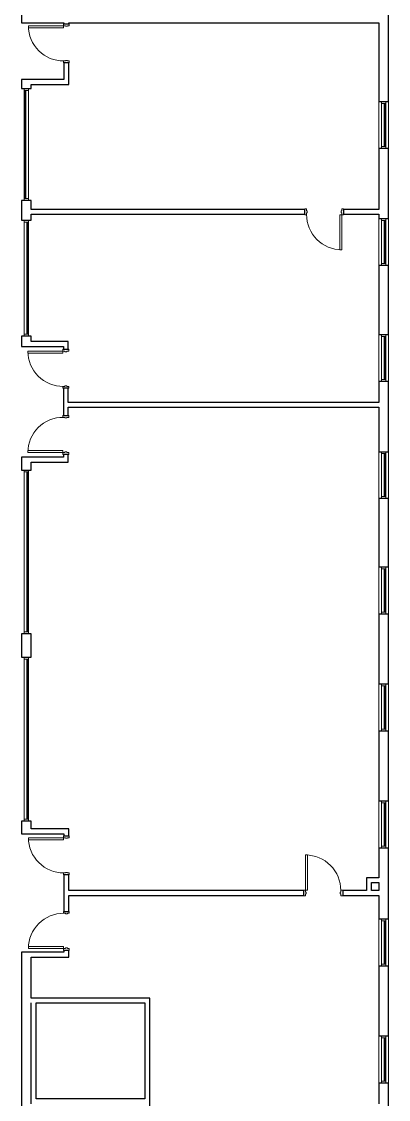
# Model space of a CAD drawing. Header units: inches. Extents: x -715 to 1000, y -5106 to -727.
# Drawn here: x 522 to 899, y -4037 to -2932 of the extents above; entities that cross this region are included whole.
import ezdxf

# ---------------------------------------------------------------- set-up
doc = ezdxf.new("R2010")
doc.units = ezdxf.units.IN
doc.header["$MEASUREMENT"] = 0
for name, color, linetype, lineweight in [('A-DOOR', 31, 'Continuous', 9), ('A-DOOR-FRAM', 31, 'Continuous', 15), ('A-GLAZ-CURT', 52, 'Continuous', 9), ('A-GLAZ-CWMG', 51, 'Continuous', 9), ('A-WALL', 113, 'Continuous', 9), ('I-WALL', 2, 'Continuous', 9)]:
    doc.layers.add(name, color=color, linetype=linetype, lineweight=lineweight)

# ---------------------------------------------------------------- blocks, each defined once
blk = doc.blocks.new('System Panel - zGlazed-5186063-Level 2 - Map Export')
at = {"layer": 'A-GLAZ-CURT'}
for p, q in [((22, 1.5), (-22, 1.5)), ((-22, 1.5), (-22, 0.5)), ((-22, 0.5), (22, 0.5)), ((22, 0.5), (22, 1.5))]:
    blk.add_line(p, q, dxfattribs=at)
blk = doc.blocks.new('Rectangular Mullion - 4 1_2_ x 2_ Rectangular_CE_-5142176-Level 2 - Map Export')
at = {"layer": 'A-GLAZ-CWMG'}
for p, q in [((891.3, -3060.1), (891.3, -3016.1)), ((895.8, -3060.1), (895.8, -3016.1))]:
    blk.add_line(p, q, dxfattribs=at)
blk = doc.blocks.new('Rectangular Mullion - 4 1_2_ x 2_ Rectangular_CE_-5186064-Level 2 - Map Export')
at = {"layer": 'A-GLAZ-CWMG', "lineweight": 15}
for p, q in [((-2, 2.25), (0, 2.25)), ((-2, -2.25), (-2, 2.25)), ((0, 2.25), (0, -2.25)), ((0, -2.25), (-2, -2.25))]:
    blk.add_line(p, q, dxfattribs=at)
blk = doc.blocks.new('Rectangular Mullion - 4 1_2_ x 2_ Rectangular_CE_-5186065-Level 2 - Map Export')
at = {"layer": 'A-GLAZ-CWMG', "lineweight": 15}
for p, q in [((0, 2.25), (-2, 2.25)), ((-2, 2.25), (-2, -2.25)), ((0, -2.25), (0, 2.25)), ((-2, -2.25), (0, -2.25))]:
    blk.add_line(p, q, dxfattribs=at)
blk = doc.blocks.new('System Panel - zGlazed-5186066-Level 2 - Map Export')
at = {"layer": 'A-GLAZ-CURT'}
for p, q in [((22.3, 1.5), (-22.3, 1.5)), ((-22.3, 1.5), (-22.3, 0.5)), ((-22.3, 0.5), (22.3, 0.5)), ((22.3, 0.5), (22.3, 1.5))]:
    blk.add_line(p, q, dxfattribs=at)
blk = doc.blocks.new('Rectangular Mullion - 4 1_2_ x 2_ Rectangular_CE_-5142541-Level 2 - Map Export')
at = {"layer": 'A-GLAZ-CWMG'}
for p, q in [((891.3, -3537.6), (891.3, -3493.1)), ((895.8, -3537.6), (895.8, -3493.1))]:
    blk.add_line(p, q, dxfattribs=at)
blk = doc.blocks.new('Door-Single_CE_ - WD Door-2_ HM Frame-5167641-Level 2 - Map Export')
at = {"layer": 'A-DOOR'}
for p, q in [((18, 39), (16, 39)), ((16, 39), (16, 3)), ((18, 3), (18, 39)), ((16, 3), (18, 3))]:
    blk.add_line(p, q, dxfattribs=at)
at = {"layer": 'A-DOOR', "lineweight": 15}
for p, q in [((18, 39), (16, 39)), ((16, 39), (16, 3)), ((18, 3), (18, 39)), ((18, 3), (16, 3))]:
    blk.add_line(p, q, dxfattribs=at)
at = {"layer": 'A-DOOR'}
blk.add_arc((18, 3), 36, 90, 180.5, dxfattribs=at)
blk.add_arc((18, 3), 36, 90, 180.5, dxfattribs=at)
blk.add_arc((18, 3), 36, 90, 180.5, dxfattribs=at)
blk.add_arc((18, 3), 36, 90, 180.5, dxfattribs=at)
at = {"layer": 'A-DOOR-FRAM'}
for p, q in [((-18, 3), (-20, 3)), ((-20, 3), (-20, -3)), ((-18, 1), (-18, 3)), ((-17.5, 1), (-18, 1)), ((-17.5, -1), (-17.5, 1)), ((18, 1), (17.5, 1)), ((17.5, 1), (17.5, -1)), ((20, 3), (18, 3)), ((18, 3), (18, 1)), ((20, -3), (20, 3)), ((-20, -3), (-18, -3)), ((-18, -3), (-18, -1)), ((-18, -1), (-17.5, -1)), ((17.5, -1), (18, -1)), ((18, -1), (18, -3)), ((18, -3), (20, -3))]:
    blk.add_line(p, q, dxfattribs=at)
blk = doc.blocks.new('Door-Single_CE_ - WD Door-2_ HM Frame-5167734-Level 2 - Map Export')
at = {"layer": 'A-DOOR'}
for p, q in [((16, -39), (16, -3)), ((16, -3), (18, -3)), ((18, -3), (18, -39)), ((18, -39), (16, -39))]:
    blk.add_line(p, q, dxfattribs=at)
at = {"layer": 'A-DOOR', "lineweight": 15}
for p, q in [((16, -39), (16, -3)), ((18, -3), (16, -3)), ((18, -3), (18, -39)), ((18, -39), (16, -39))]:
    blk.add_line(p, q, dxfattribs=at)
at = {"layer": 'A-DOOR'}
blk.add_arc((18, -3), 36, 179.5, 270, dxfattribs=at)
blk.add_arc((18, -3), 36, 179.5, 270, dxfattribs=at)
blk.add_arc((18, -3), 36, 179.5, 270, dxfattribs=at)
blk.add_arc((18, -3), 36, 179.5, 270, dxfattribs=at)
at = {"layer": 'A-DOOR-FRAM'}
for p, q in [((-20, 3), (-18, 3)), ((-20, -3), (-20, 3)), ((-18, 3), (-18, 1)), ((-18, 1), (-17.5, 1)), ((-17.5, 1), (-17.5, -1)), ((17.5, 1), (18, 1)), ((17.5, -1), (17.5, 1)), ((18, 3), (20, 3)), ((18, 1), (18, 3)), ((20, 3), (20, -3)), ((-18, -3), (-20, -3)), ((-18, -1), (-18, -3)), ((-17.5, -1), (-18, -1)), ((18, -1), (17.5, -1)), ((18, -3), (18, -1)), ((20, -3), (18, -3))]:
    blk.add_line(p, q, dxfattribs=at)
blk = doc.blocks.new('System Panel - zGlazed-5197308-Level 2 - Map Export')
at = {"layer": 'A-GLAZ-CURT'}
for p, q in [((55.5, 1.5), (-55.5, 1.5)), ((-55.5, 1.5), (-55.5, 0.5)), ((-55.5, 0.5), (55.5, 0.5)), ((55.5, 0.5), (55.5, 1.5))]:
    blk.add_line(p, q, dxfattribs=at)
blk = doc.blocks.new('Rectangular Mullion - 4 1_2_ x 2_ Rectangular_CE_-5197307-Level 2 - Map Export')
at = {"layer": 'A-GLAZ-CWMG'}
for p, q in [((524.5, -3002.6), (524.5, -3113.6)), ((529, -3002.6), (529, -3113.6))]:
    blk.add_line(p, q, dxfattribs=at)
blk = doc.blocks.new('Rectangular Mullion - 4 1_2_ x 2_ Rectangular_CE_-5186047-Level 2 - Map Export')
at = {"layer": 'A-GLAZ-CWMG', "lineweight": 15}
for p, q in [((-2, 2.25), (0, 2.25)), ((-2, -2.25), (-2, 2.25)), ((0, 2.25), (0, -2.25)), ((0, -2.25), (-2, -2.25))]:
    blk.add_line(p, q, dxfattribs=at)
blk = doc.blocks.new('Rectangular Mullion - 4 1_2_ x 2_ Rectangular_CE_-5186048-Level 2 - Map Export')
at = {"layer": 'A-GLAZ-CWMG', "lineweight": 15}
for p, q in [((0, 2.25), (-2, 2.25)), ((-2, 2.25), (-2, -2.25)), ((0, -2.25), (0, 2.25)), ((-2, -2.25), (0, -2.25))]:
    blk.add_line(p, q, dxfattribs=at)
blk = doc.blocks.new('System Panel - zGlazed-5197622-Level 2 - Map Export')
at = {"layer": 'A-GLAZ-CURT'}
for p, q in [((57.5, 1.5), (-57.5, 1.5)), ((-57.5, 1.5), (-57.5, 0.5)), ((-57.5, 0.5), (57.5, 0.5)), ((57.5, 0.5), (57.5, 1.5))]:
    blk.add_line(p, q, dxfattribs=at)
blk = doc.blocks.new('Rectangular Mullion - 4 1_2_ x 2_ Rectangular_CE_-5197621-Level 2 - Map Export')
at = {"layer": 'A-GLAZ-CWMG'}
for p, q in [((524.5, -3252.6), (524.5, -3137.6)), ((529, -3252.6), (529, -3137.6))]:
    blk.add_line(p, q, dxfattribs=at)
blk = doc.blocks.new('System Panel - zGlazed-5198091-Level 2 - Map Export')
at = {"layer": 'A-GLAZ-CURT'}
for p, q in [((82, 1.5), (-82, 1.5)), ((-82, 1.5), (-82, 0.5)), ((-82, 0.5), (82, 0.5)), ((82, 0.5), (82, 1.5))]:
    blk.add_line(p, q, dxfattribs=at)
blk = doc.blocks.new('Rectangular Mullion - 4 1_2_ x 2_ Rectangular_CE_-5198090-Level 2 - Map Export')
at = {"layer": 'A-GLAZ-CWMG'}
for p, q in [((524.5, -3557.9), (524.5, -3393.9)), ((529, -3557.9), (529, -3393.9))]:
    blk.add_line(p, q, dxfattribs=at)
blk = doc.blocks.new('System Panel - zGlazed-5198183-Level 2 - Map Export')
at = {"layer": 'A-GLAZ-CURT'}
for p, q in [((82, -0.5), (-82, -0.5)), ((-82, -0.5), (-82, -1.5)), ((-82, -1.5), (82, -1.5)), ((82, -1.5), (82, -0.5))]:
    blk.add_line(p, q, dxfattribs=at)
blk = doc.blocks.new('Rectangular Mullion - 4 1_2_ x 2_ Rectangular_CE_-5198182-Level 2 - Map Export')
at = {"layer": 'A-GLAZ-CWMG'}
for p, q in [((524.5, -3586), (524.5, -3750)), ((529, -3586), (529, -3750))]:
    blk.add_line(p, q, dxfattribs=at)
blk = doc.blocks.new('Rectangular Mullion - 4 1_2_ x 2_ Rectangular_CE_-5198184-Level 2 - Map Export')
at = {"layer": 'A-GLAZ-CWMG', "lineweight": 15}
for p, q in [((-2, 2.25), (0, 2.25)), ((-2, -2.25), (-2, 2.25)), ((0, 2.25), (0, -2.25)), ((0, -2.25), (-2, -2.25))]:
    blk.add_line(p, q, dxfattribs=at)
blk = doc.blocks.new('Rectangular Mullion - 4 1_2_ x 2_ Rectangular_CE_-5198185-Level 2 - Map Export')
at = {"layer": 'A-GLAZ-CWMG', "lineweight": 15}
for p, q in [((0, 2.25), (-2, 2.25)), ((-2, 2.25), (-2, -2.25)), ((0, -2.25), (0, 2.25)), ((-2, -2.25), (0, -2.25))]:
    blk.add_line(p, q, dxfattribs=at)

msp = doc.modelspace()

# ---------------------------------------------------------------- linework, layer by layer
at = {"layer": 'A-WALL', "lineweight": 25}
for p, q in [((898.5, -3014.1), (898.5, -2865.1)), ((521.8, -2908.4), (521.8, -2933.4)), ((521.8, -2933.4), (531.8, -2933.4)), ((888.5, -2933.4), (888.5, -3014.1)), ((521.8, -2991.4), (521.8, -3000.6)), ((531.8, -2991.4), (521.8, -2991.4)), ((521.8, -3000.6), (531.8, -3000.6)), ((531.8, -3000.6), (531.8, -2996.4)), ((888.5, -3014.1), (898.5, -3014.1)), ((898.5, -3062.1), (888.5, -3062.1)), ((888.5, -3062.1), (888.5, -3124.6)), ((898.5, -3134.1), (898.5, -3062.1)), ((521.8, -3115.6), (521.8, -3135.6)), ((531.8, -3115.6), (521.8, -3115.6)), ((531.8, -3124.6), (531.8, -3115.6)), ((521.8, -3135.6), (531.8, -3135.6)), ((531.8, -3135.6), (531.8, -3129.6)), ((888.5, -3129.6), (888.5, -3134.1)), ((888.5, -3134.1), (898.5, -3134.1)), ((898.5, -3182.1), (888.5, -3182.1)), ((888.5, -3182.1), (888.5, -3253.1)), ((898.5, -3253.1), (898.5, -3182.1)), ((521.8, -3254.6), (521.8, -3265.1)), ((531.8, -3254.6), (521.8, -3254.6)), ((531.8, -3260.1), (531.8, -3254.6)), ((888.5, -3253.1), (898.5, -3253.1)), ((521.8, -3265.1), (531.8, -3265.1)), ((898.5, -3301.1), (888.5, -3301.1)), ((888.5, -3301.1), (888.5, -3322.6)), ((898.5, -3373.1), (898.5, -3301.1)), ((888.5, -3327.6), (888.5, -3373.1)), ((521.8, -3378.9), (521.8, -3391.9)), ((531.8, -3378.9), (521.8, -3378.9)), ((888.5, -3373.1), (898.5, -3373.1)), ((521.8, -3391.9), (531.8, -3391.9)), ((531.8, -3391.9), (531.8, -3383.9)), ((898.5, -3421.1), (888.5, -3421.1)), ((888.5, -3421.1), (888.5, -3491.1)), ((898.5, -3491.1), (898.5, -3421.1)), ((888.5, -3491.1), (898.5, -3491.1)), ((898.5, -3539.6), (888.5, -3539.6)), ((888.5, -3539.6), (888.5, -3611.1)), ((898.5, -3611.1), (898.5, -3539.6)), ((521.8, -3559.9), (521.8, -3584)), ((531.8, -3559.9), (521.8, -3559.9)), ((531.8, -3584), (531.8, -3559.9)), ((521.8, -3584), (531.8, -3584)), ((888.5, -3611.1), (898.5, -3611.1)), ((898.5, -3659.6), (888.5, -3659.6)), ((888.5, -3659.6), (888.5, -3731.1)), ((898.5, -3731.1), (898.5, -3659.6)), ((888.5, -3731.1), (898.5, -3731.1)), ((521.8, -3752), (521.8, -3765)), ((531.8, -3752), (521.8, -3752)), ((531.8, -3760), (531.8, -3752)), ((521.8, -3765), (531.8, -3765)), ((898.5, -3779.6), (888.5, -3779.6)), ((888.5, -3779.6), (888.5, -3810)), ((898.5, -3852.1), (898.5, -3779.6)), ((888.5, -3815), (888.5, -3823.2)), ((888.5, -3828.2), (888.5, -3852.1)), ((888.5, -3852.1), (898.5, -3852.1)), ((521.8, -3886.5), (521.8, -4046.9)), ((531.8, -3886.5), (521.8, -3886.5)), ((531.8, -3933.4), (531.8, -3891.5)), ((898.5, -3900.6), (888.5, -3900.6)), ((888.5, -3900.6), (888.5, -3972.1)), ((898.5, -3972.1), (898.5, -3900.6)), ((531.8, -4041.9), (531.8, -3938.4)), ((888.5, -3972.1), (898.5, -3972.1)), ((898.5, -4020.6), (888.5, -4020.6)), ((888.5, -4020.6), (888.5, -4041.9)), ((898.5, -4092.1), (898.5, -4020.6))]:
    msp.add_line(p, q, dxfattribs=at)
at = {"layer": 'A-WALL'}
for p, q in [((888.5, -3062.1), (888.5, -3014.1)), ((898.5, -3014.1), (898.5, -3062.1)), ((888.5, -3182.1), (888.5, -3134.1)), ((898.5, -3134.1), (898.5, -3182.1)), ((888.5, -3301.1), (888.5, -3253.1)), ((898.5, -3253.1), (898.5, -3301.1)), ((888.5, -3421.1), (888.5, -3373.1)), ((898.5, -3373.1), (898.5, -3421.1)), ((888.5, -3539.6), (888.5, -3491.1)), ((898.5, -3491.1), (898.5, -3539.6)), ((888.5, -3659.6), (888.5, -3611.1)), ((898.5, -3611.1), (898.5, -3659.6)), ((888.5, -3779.6), (888.5, -3731.1)), ((898.5, -3731.1), (898.5, -3779.6)), ((888.5, -3900.6), (888.5, -3852.1)), ((898.5, -3852.1), (898.5, -3900.6)), ((888.5, -4020.6), (888.5, -3972.1)), ((898.5, -3972.1), (898.5, -4020.6))]:
    msp.add_line(p, q, dxfattribs=at)
at = {"layer": 'I-WALL', "lineweight": 25}
for p, q in [((531.8, -2933.4), (565.3, -2933.4)), ((565.3, -2933.4), (565.3, -2934.4)), ((565.3, -2934.4), (570.3, -2934.4)), ((570.3, -2933.4), (888.5, -2933.4)), ((570.3, -2934.4), (570.3, -2933.4)), ((565.3, -2974.4), (565.3, -2991.4)), ((570.3, -2974.4), (565.3, -2974.4)), ((570.3, -2996.4), (570.3, -2974.4)), ((565.3, -2991.4), (531.8, -2991.4)), ((531.8, -2996.4), (570.3, -2996.4)), ((812.5, -3124.6), (531.8, -3124.6)), ((812.5, -3129.6), (812.5, -3124.6)), ((888.5, -3124.6), (852.5, -3124.6)), ((852.5, -3124.6), (852.5, -3129.6)), ((531.8, -3129.6), (812.5, -3129.6)), ((852.5, -3129.6), (888.5, -3129.6)), ((569.8, -3260.1), (531.8, -3260.1)), ((569.8, -3268.1), (569.8, -3260.1)), ((531.8, -3265.1), (564.8, -3265.1)), ((564.8, -3265.1), (564.8, -3268.1)), ((564.8, -3268.1), (569.8, -3268.1)), ((564.8, -3308.1), (564.8, -3335.9)), ((569.8, -3308.1), (564.8, -3308.1)), ((569.8, -3322.6), (569.8, -3308.1)), ((888.5, -3322.6), (569.8, -3322.6)), ((564.8, -3335.9), (569.8, -3335.9)), ((569.8, -3335.9), (569.8, -3327.6)), ((569.8, -3327.6), (888.5, -3327.6)), ((564.8, -3378.9), (531.8, -3378.9)), ((564.8, -3375.9), (564.8, -3378.9)), ((569.8, -3375.9), (564.8, -3375.9)), ((569.8, -3383.9), (569.8, -3375.9)), ((531.8, -3383.9), (569.8, -3383.9)), ((570.3, -3760), (531.8, -3760)), ((531.8, -3765), (565.3, -3765)), ((565.3, -3765), (565.3, -3767)), ((565.3, -3767), (570.3, -3767)), ((570.3, -3767), (570.3, -3760)), ((565.3, -3807), (565.3, -3844.5)), ((570.3, -3807), (565.3, -3807)), ((570.3, -3823.2), (570.3, -3807)), ((888.5, -3810), (876, -3810)), ((876, -3810), (876, -3823.2)), ((811.5, -3823.2), (570.3, -3823.2)), ((811.5, -3828.2), (811.5, -3823.2)), ((876, -3823.2), (851.5, -3823.2)), ((851.5, -3823.2), (851.5, -3828.2)), ((881, -3815), (888.5, -3815)), ((881, -3823.2), (881, -3815)), ((888.5, -3823.2), (881, -3823.2)), ((570.3, -3844.5), (570.3, -3828.2)), ((570.3, -3828.2), (811.5, -3828.2)), ((851.5, -3828.2), (888.5, -3828.2)), ((565.3, -3844.5), (570.3, -3844.5)), ((565.3, -3886.5), (531.8, -3886.5)), ((565.3, -3884.5), (565.3, -3886.5)), ((570.3, -3884.5), (565.3, -3884.5)), ((570.3, -3891.5), (570.3, -3884.5)), ((531.8, -3891.5), (570.3, -3891.5)), ((653.4, -3933.4), (531.8, -3933.4)), ((653.4, -4044.4), (653.4, -3933.4)), ((536.8, -3938.4), (648.4, -3938.4)), ((536.8, -4036.9), (536.8, -3938.4)), ((648.4, -3938.4), (648.4, -4036.9)), ((648.4, -4036.9), (536.8, -4036.9))]:
    msp.add_line(p, q, dxfattribs=at)

# ---------------------------------------------------------------- block references
at = {"layer": 'A-DOOR'}
for name, p, rotation in [('Door-Single_CE_ - WD Door-2_ HM Frame-5167641-Level 2 - Map Export', (567.8, -2954.4), 89.99999999999994), ('Door-Single_CE_ - WD Door-2_ HM Frame-5167641-Level 2 - Map Export', (567.3, -3288.1), 90.0000000000001), ('Door-Single_CE_ - WD Door-2_ HM Frame-5167734-Level 2 - Map Export', (567.3, -3355.9), 270.0000000000001), ('Door-Single_CE_ - WD Door-2_ HM Frame-5167641-Level 2 - Map Export', (567.8, -3787), 90.0000000000001), ('Door-Single_CE_ - WD Door-2_ HM Frame-5167734-Level 2 - Map Export', (831.5, -3825.7), 180), ('Door-Single_CE_ - WD Door-2_ HM Frame-5167734-Level 2 - Map Export', (567.8, -3864.5), 270.0000000000001)]:
    msp.add_blockref(name, p, dxfattribs=dict(at, rotation=rotation))
msp.add_blockref('Door-Single_CE_ - WD Door-2_ HM Frame-5167734-Level 2 - Map Export', (832.5, -3127.1), dxfattribs=at)
at = {"layer": 'A-GLAZ-CURT'}
for name, p, rotation in [('System Panel - zGlazed-5197308-Level 2 - Map Export', (526.8, -3058.1), 89.99999999999991), ('System Panel - zGlazed-5186063-Level 2 - Map Export', (893.5, -3038.1), 270.0000000000001), ('System Panel - zGlazed-5197622-Level 2 - Map Export', (526.8, -3195.1), 269.9999999999999), ('System Panel - zGlazed-5186063-Level 2 - Map Export', (893.5, -3158.1), 270.0000000000001), ('System Panel - zGlazed-5186063-Level 2 - Map Export', (893.5, -3277.1), 270.0000000000001), ('System Panel - zGlazed-5186063-Level 2 - Map Export', (893.5, -3397.1), 270.0000000000001), ('System Panel - zGlazed-5198091-Level 2 - Map Export', (526.8, -3475.9), 269.9999999999999), ('System Panel - zGlazed-5186066-Level 2 - Map Export', (893.5, -3515.4), 270.0000000000001), ('System Panel - zGlazed-5198183-Level 2 - Map Export', (526.8, -3668), 90.00000000000028), ('System Panel - zGlazed-5186066-Level 2 - Map Export', (893.5, -3635.4), 270.0000000000001), ('System Panel - zGlazed-5186066-Level 2 - Map Export', (893.5, -3755.4), 270.0000000000001), ('System Panel - zGlazed-5186066-Level 2 - Map Export', (893.5, -3876.4), 270.0000000000001), ('System Panel - zGlazed-5186066-Level 2 - Map Export', (893.5, -3996.4), 270.0000000000001)]:
    msp.add_blockref(name, p, dxfattribs=dict(at, rotation=rotation))
at = {"layer": 'A-GLAZ-CWMG', "extrusion": (0, 0, -1)}
for name, p, rotation in [('Rectangular Mullion - 4 1_2_ x 2_ Rectangular_CE_-5186047-Level 2 - Map Export', (-526.8, -3000.6), 90.00000000000007), ('Rectangular Mullion - 4 1_2_ x 2_ Rectangular_CE_-5186064-Level 2 - Map Export', (-893.5, -3062.1), 269.9999999999999), ('Rectangular Mullion - 4 1_2_ x 2_ Rectangular_CE_-5186064-Level 2 - Map Export', (-893.5, -3182.1), 269.9999999999999), ('Rectangular Mullion - 4 1_2_ x 2_ Rectangular_CE_-5186047-Level 2 - Map Export', (-526.8, -3254.6), 270.0000000000001), ('Rectangular Mullion - 4 1_2_ x 2_ Rectangular_CE_-5186064-Level 2 - Map Export', (-893.5, -3301.1), 269.9999999999999), ('Rectangular Mullion - 4 1_2_ x 2_ Rectangular_CE_-5186064-Level 2 - Map Export', (-893.5, -3421.1), 269.9999999999999), ('Rectangular Mullion - 4 1_2_ x 2_ Rectangular_CE_-5186064-Level 2 - Map Export', (-893.5, -3539.6), 269.9999999999999), ('Rectangular Mullion - 4 1_2_ x 2_ Rectangular_CE_-5186047-Level 2 - Map Export', (-526.8, -3559.9), 270.0000000000001), ('Rectangular Mullion - 4 1_2_ x 2_ Rectangular_CE_-5198184-Level 2 - Map Export', (-526.8, -3584), 89.99999999999973), ('Rectangular Mullion - 4 1_2_ x 2_ Rectangular_CE_-5186064-Level 2 - Map Export', (-893.5, -3659.6), 269.9999999999999), ('Rectangular Mullion - 4 1_2_ x 2_ Rectangular_CE_-5186064-Level 2 - Map Export', (-893.5, -3779.6), 269.9999999999999), ('Rectangular Mullion - 4 1_2_ x 2_ Rectangular_CE_-5186064-Level 2 - Map Export', (-893.5, -3900.6), 269.9999999999999), ('Rectangular Mullion - 4 1_2_ x 2_ Rectangular_CE_-5186064-Level 2 - Map Export', (-893.5, -4020.6), 269.9999999999999)]:
    msp.add_blockref(name, p, dxfattribs=dict(at, rotation=rotation))
at = {"layer": 'A-GLAZ-CWMG'}
for name, p in [('Rectangular Mullion - 4 1_2_ x 2_ Rectangular_CE_-5197307-Level 2 - Map Export', (0, 0)), ('Rectangular Mullion - 4 1_2_ x 2_ Rectangular_CE_-5142176-Level 2 - Map Export', (0, 0)), ('Rectangular Mullion - 4 1_2_ x 2_ Rectangular_CE_-5197621-Level 2 - Map Export', (0, 0)), ('Rectangular Mullion - 4 1_2_ x 2_ Rectangular_CE_-5142176-Level 2 - Map Export', (0, -120)), ('Rectangular Mullion - 4 1_2_ x 2_ Rectangular_CE_-5142176-Level 2 - Map Export', (0, -239)), ('Rectangular Mullion - 4 1_2_ x 2_ Rectangular_CE_-5142176-Level 2 - Map Export', (0, -359)), ('Rectangular Mullion - 4 1_2_ x 2_ Rectangular_CE_-5198090-Level 2 - Map Export', (0, 0)), ('Rectangular Mullion - 4 1_2_ x 2_ Rectangular_CE_-5142541-Level 2 - Map Export', (0, 0)), ('Rectangular Mullion - 4 1_2_ x 2_ Rectangular_CE_-5198182-Level 2 - Map Export', (0, 0)), ('Rectangular Mullion - 4 1_2_ x 2_ Rectangular_CE_-5142541-Level 2 - Map Export', (0, -120)), ('Rectangular Mullion - 4 1_2_ x 2_ Rectangular_CE_-5142541-Level 2 - Map Export', (0, -240)), ('Rectangular Mullion - 4 1_2_ x 2_ Rectangular_CE_-5142541-Level 2 - Map Export', (0, -361)), ('Rectangular Mullion - 4 1_2_ x 2_ Rectangular_CE_-5142541-Level 2 - Map Export', (0, -481))]:
    msp.add_blockref(name, p, dxfattribs=at)
for name, p, rotation in [('Rectangular Mullion - 4 1_2_ x 2_ Rectangular_CE_-5186065-Level 2 - Map Export', (893.5, -3014.1), 90.0000000000001), ('Rectangular Mullion - 4 1_2_ x 2_ Rectangular_CE_-5186048-Level 2 - Map Export', (526.8, -3115.6), 269.9999999999999), ('Rectangular Mullion - 4 1_2_ x 2_ Rectangular_CE_-5186048-Level 2 - Map Export', (526.8, -3135.6), 89.99999999999991), ('Rectangular Mullion - 4 1_2_ x 2_ Rectangular_CE_-5186065-Level 2 - Map Export', (893.5, -3134.1), 90.0000000000001), ('Rectangular Mullion - 4 1_2_ x 2_ Rectangular_CE_-5186065-Level 2 - Map Export', (893.5, -3253.1), 90.0000000000001), ('Rectangular Mullion - 4 1_2_ x 2_ Rectangular_CE_-5186065-Level 2 - Map Export', (893.5, -3373.1), 90.0000000000001), ('Rectangular Mullion - 4 1_2_ x 2_ Rectangular_CE_-5186048-Level 2 - Map Export', (526.8, -3391.9), 89.99999999999991), ('Rectangular Mullion - 4 1_2_ x 2_ Rectangular_CE_-5186065-Level 2 - Map Export', (893.5, -3491.1), 90.0000000000001), ('Rectangular Mullion - 4 1_2_ x 2_ Rectangular_CE_-5186065-Level 2 - Map Export', (893.5, -3611.1), 90.0000000000001), ('Rectangular Mullion - 4 1_2_ x 2_ Rectangular_CE_-5186065-Level 2 - Map Export', (893.5, -3731.1), 90.0000000000001), ('Rectangular Mullion - 4 1_2_ x 2_ Rectangular_CE_-5198185-Level 2 - Map Export', (526.8, -3752), 270.0000000000002), ('Rectangular Mullion - 4 1_2_ x 2_ Rectangular_CE_-5186065-Level 2 - Map Export', (893.5, -3852.1), 90.0000000000001), ('Rectangular Mullion - 4 1_2_ x 2_ Rectangular_CE_-5186065-Level 2 - Map Export', (893.5, -3972.1), 90.0000000000001)]:
    msp.add_blockref(name, p, dxfattribs=dict(at, rotation=rotation))

doc.saveas('drawing.dxf')
